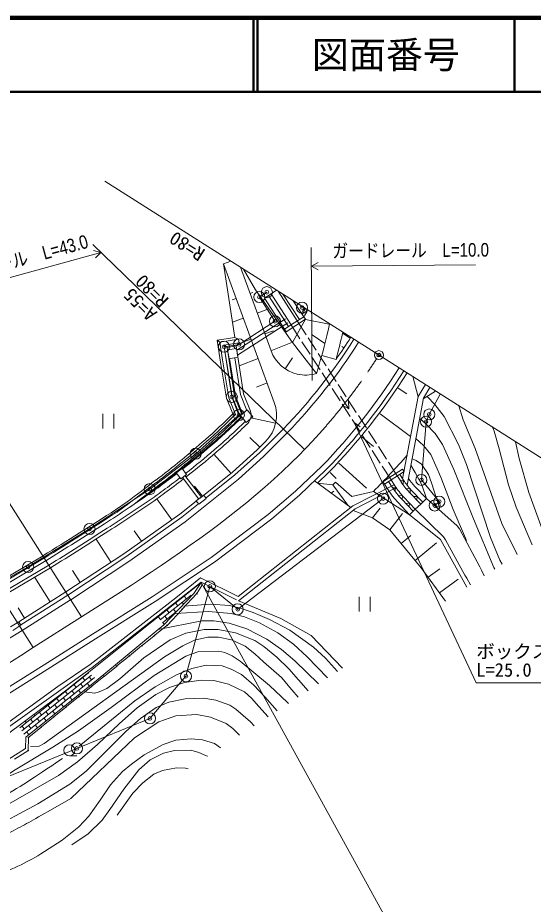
# Model space of a CAD drawing. Units: millimetres, scale not verified. Extents: x 40000 to 680000, y 20000 to 380000.
# Drawn here: x 476862 to 546541, y 260112 to 380000 of the extents above; entities that cross this region are included whole.
import ezdxf
from ezdxf.enums import TextEntityAlignment as Align

# ---------------------------------------------------------------- set-up
doc = ezdxf.new("R2010")
doc.units = ezdxf.units.MM
doc.header["$LTSCALE"] = 1000
doc.header["$PDMODE"] = 32
doc.header["$PDSIZE"] = 500
doc.linetypes.add('CHAIN', pattern=[18.5, 12, -1.5, 3.5, -1.5])
for name, color, linetype, lineweight in [('M-BGD', 7, 'Continuous', 13), ('M-BMK', 2, 'CHAIN', 13), ('M-BMK-ROW', 30, 'Continuous', 13), ('M-STR-HTXT', 7, 'Continuous', 13), ('M-STR-STRC', 7, 'Continuous', 13), ('M-TTL', 2, 'Continuous', 140), ('M-TTL-LINE', 7, 'Continuous', 50), ('M-TTL-TXT', 7, 'Continuous', 13)]:
    doc.layers.add(name, color=color, linetype=linetype, lineweight=lineweight)
doc.layers.add('M-OTRS', color=6, linetype='Continuous')
doc.styles.add('ＭＳ ゴシック', font='')
doc.styles.add('ＭＳ Ｐゴシック', font='')
doc.styles.get('ＭＳ ゴシック').set_extended_font_data('MS Gothic')
doc.styles.get('ＭＳ Ｐゴシック').set_extended_font_data('MS PGothic')

msp = doc.modelspace()

# ---------------------------------------------------------------- linework, layer by layer
at = {"layer": 'M-BGD'}
for p, q in [((560123, 312517), (488629, 357891)), ((504660, 346712), (505664, 347080)), ((504660, 346712), (511529, 327969)), ((504660, 346712), (506204, 336766)), ((506955, 346260), (511098, 334957)), ((509014, 343208), (507364, 346001)), ((509014, 343208), (514006, 336089)), ((511098, 342657), (511859, 343148)), ((512048, 343029), (514648, 338997)), ((506378, 342025), (505855, 341833)), ((508255, 342713), (508633, 342852)), ((511098, 342657), (510206, 342082)), ((510206, 342082), (512904, 337872)), ((510777, 342450), (513475, 338240)), ((511098, 342657), (513807, 338455)), ((512694, 342619), (514948, 339190)), ((514087, 341734), (515518, 339558)), ((509227, 340061), (510816, 340643)), ((515600, 340742), (515612, 340766)), ((515735, 340677), (515740, 340685)), ((507350, 339373), (505883, 338835)), ((506457, 335023), (513063, 339284)), ((514228, 338726), (515518, 339558)), ((515735, 339222), (515518, 339558)), ((506559, 334375), (513352, 338756)), ((512904, 337872), (514228, 338726)), ((513121, 337536), (514444, 338389)), ((513807, 338455), (515012, 336587)), ((515735, 339222), (514006, 336089)), ((514444, 338389), (515735, 339222)), ((514648, 338997), (515853, 337129)), ((518975, 338538), (515772, 339212)), ((518800, 337703), (518993, 338621)), ((510264, 337233), (511413, 337654)), ((512904, 337872), (513121, 337536)), ((513121, 337536), (513032, 337478)), ((516679, 337109), (518379, 335944)), ((520757, 337291), (520796, 337476)), ((521804, 336669), (520766, 337331)), ((506204, 336766), (503823, 336393)), ((503823, 336393), (504240, 333706)), ((504165, 336143), (503823, 336393)), ((506694, 336539), (504165, 336143)), ((504165, 336143), (504536, 333752)), ((506771, 336045), (504736, 335726)), ((504736, 335726), (505030, 333829)), ((504736, 335726), (505147, 335426)), ((506204, 336766), (506694, 336539)), ((506771, 336045), (506382, 335620)), ((506694, 336539), (506771, 336045)), ((508386, 336545), (507274, 336137)), ((511093, 334971), (513983, 336122)), ((514006, 336089), (517234, 331890)), ((515283, 336166), (516367, 334486)), ((516124, 336708), (517207, 335028)), ((522302, 336521), (522302, 336521)), ((522935, 336119), (522935, 336119)), ((506382, 335620), (505147, 335426)), ((505147, 335426), (506171, 328832)), ((506420, 335261), (505234, 335076)), ((505234, 335076), (505420, 333890)), ((506382, 335620), (507385, 329157)), ((506420, 335261), (506605, 334076)), ((517478, 334607), (518562, 332927)), ((520941, 335346), (520680, 335521)), ((504241, 333700), (505087, 328533)), ((504537, 333748), (505378, 328614)), ((505030, 333829), (505863, 328749)), ((506605, 334076), (505420, 333890)), ((505500, 333903), (506282, 328862)), ((506211, 334014), (506982, 329049)), ((509344, 333930), (506801, 332918)), ((512992, 332535), (513991, 334013)), ((516638, 334066), (517722, 332385)), ((517954, 334333), (519882, 333800)), ((518833, 332507), (519917, 330826)), ((528423, 332636), (528423, 332636)), ((529056, 332234), (529056, 332234)), ((517993, 331965), (519077, 330284)), ((530260, 331470), (530970, 328739)), ((510562, 330607), (509116, 330032)), ((519348, 329864), (520432, 328183)), ((520188, 330406), (521272, 328725)), ((528300, 329904), (529458, 329133)), ((531955, 330394), (530996, 328784)), ((532581, 329997), (531714, 328542)), ((505931, 326431), (505087, 328533)), ((506283, 326360), (505378, 328614)), ((506869, 326241), (505863, 328749)), ((506171, 328832), (507134, 326343)), ((506282, 328862), (507228, 326420)), ((506982, 329049), (507814, 326900)), ((507385, 329157), (508303, 326787)), ((520508, 328821), (521632, 327129)), ((528888, 317647), (530996, 328784)), ((529489, 316788), (531714, 328542)), ((533337, 329517), (531667, 328463)), ((520703, 327763), (521787, 326082)), ((521632, 327129), (520717, 327602)), ((521543, 328305), (522627, 326624)), ((521632, 327129), (521550, 328155)), ((488358, 326431), (488358, 324431)), ((489858, 324431), (489858, 326431)), ((505931, 326431), (506283, 326360)), ((506980, 326217), (506869, 326241)), ((507883, 326957), (506955, 326197)), ((506955, 326197), (507715, 325268)), ((507883, 326957), (508643, 326028)), ((522898, 326204), (523982, 324523)), ((525848, 326417), (529970, 323361)), ((508643, 326028), (507715, 325268)), ((511718, 325178), (508362, 325914)), ((522058, 325662), (523142, 323981)), ((512766, 324412), (512771, 324418)), ((513306, 323891), (513311, 323896)), ((524253, 324103), (525337, 322422)), ((509575, 321915), (508251, 323233)), ((523411, 323288), (524967, 322017)), ((523413, 323561), (524497, 321880)), ((524768, 321460), (525852, 319779)), ((525608, 322002), (526692, 320321)), ((505712, 318384), (503372, 320967)), ((498289, 318442), (499085, 319047)), ((499690, 318252), (499085, 319047)), ((517978, 319372), (517983, 319378)), ((520267, 319752), (524015, 316392)), ((526123, 319359), (527327, 317491)), ((526963, 319901), (528168, 318033)), ((528854, 318952), (527531, 318098)), ((528854, 318952), (529071, 318615)), ((530568, 318487), (530003, 319503)), ((498895, 317646), (498289, 318442)), ((498895, 317646), (499690, 318252)), ((501328, 314916), (499119, 317817)), ((501678, 315183), (499469, 318084)), ((517379, 317076), (518862, 318489)), ((518517, 318851), (518523, 318857)), ((519911, 317694), (519079, 318509)), ((527531, 318098), (526207, 317244)), ((529071, 318615), (526424, 316908)), ((528168, 318033), (528665, 317262)), ((528501, 318247), (528998, 317477)), ((531485, 316850), (530568, 318487)), ((501818, 315301), (500743, 316649)), ((521905, 313770), (516969, 317376)), ((517379, 317076), (519431, 316811)), ((519431, 316811), (519812, 317179)), ((521496, 314068), (519431, 316811)), ((519812, 317179), (522013, 315248)), ((527660, 316808), (522172, 313981)), ((526207, 317244), (526424, 316908)), ((526424, 316908), (526921, 316138)), ((526995, 317276), (527492, 316506)), ((527280, 317460), (527350, 317456)), ((527327, 317491), (527824, 316720)), ((527889, 315932), (527928, 316571)), ((528587, 317382), (529079, 317353)), ((528947, 316858), (528985, 317497)), ((532101, 314971), (530550, 316598)), ((532101, 314971), (531485, 316850)), ((502020, 315443), (500986, 314656)), ((502353, 315005), (502020, 315443)), ((519601, 315966), (519232, 315722)), ((524934, 315943), (522013, 315248)), ((527970, 316416), (522482, 313588)), ((524934, 315943), (529821, 312798)), ((527532, 316444), (528030, 316414)), ((528312, 315395), (528867, 315362)), ((528825, 314826), (528858, 315379)), ((529346, 316335), (529899, 316302)), ((531323, 314229), (529772, 315856)), ((529882, 315741), (529915, 316296)), ((531609, 314503), (530059, 316129)), ((491647, 314530), (490085, 313452)), ((495668, 314932), (497668, 312093)), ((501319, 314218), (500986, 314656)), ((502353, 315005), (501319, 314218)), ((529821, 312798), (528270, 314424)), ((530312, 313266), (528762, 314893)), ((530599, 313539), (529048, 315166)), ((529294, 314335), (529874, 314300)), ((529768, 313837), (529800, 314377)), ((530326, 315275), (530906, 315241)), ((530599, 313539), (531323, 314229)), ((530824, 314752), (530857, 315292)), ((531323, 314229), (532101, 314971)), ((532101, 314971), (536255, 311285)), ((506641, 301733), (522172, 313981)), ((522482, 313588), (506702, 301145)), ((524801, 312383), (525840, 313666)), ((527141, 310760), (528875, 312969)), ((530599, 313539), (529821, 312798)), ((530306, 313273), (530319, 313272)), ((530599, 313539), (534391, 309793)), ((492580, 310633), (493580, 309214)), ((536255, 311285), (536558, 310897)), ((536558, 310897), (539319, 305740)), ((487473, 309508), (489492, 306334)), ((528668, 308904), (530000, 310000)), ((534391, 309793), (534685, 309394)), ((534685, 309394), (537294, 304625)), ((530569, 306594), (533466, 308979)), ((480296, 307253), (473610, 303277)), ((480480, 306944), (473794, 302968)), ((480692, 306587), (474163, 302704)), ((481060, 305968), (474527, 302083)), ((539319, 305740), (539541, 305292)), ((481272, 305611), (474416, 301534)), ((484271, 305226), (485288, 303629)), ((532314, 304326), (533897, 305481)), ((537294, 304625), (537543, 304192)), ((539541, 305292), (539902, 304505)), ((479184, 304285), (481258, 301019)), ((501644, 303651), (486935, 292152)), ((491665, 295651), (501673, 303637)), ((498233, 301555), (501584, 304239)), ((501673, 303637), (500673, 302118)), ((501584, 304239), (506641, 301733)), ((506419, 301285), (501644, 303651)), ((533852, 302220), (536411, 304087)), ((537543, 304192), (538071, 303311)), ((476996, 298313), (483346, 302345)), ((500673, 302118), (496607, 297898)), ((501735, 303222), (501083, 302154)), ((477267, 297892), (483614, 301923)), ((483614, 301923), (483621, 301927)), ((484016, 301290), (484023, 301294)), ((486635, 292553), (498233, 301555)), ((500293, 301895), (496118, 298564)), ((501022, 302075), (499089, 300007)), ((499094, 300939), (499295, 300688)), ((499369, 301798), (499681, 301407)), ((500267, 301875), (500345, 301778)), ((523011, 301697), (523011, 299697)), ((524511, 299697), (524511, 301697)), ((477793, 298819), (476906, 300216)), ((497024, 299927), (497336, 299536)), ((499021, 299934), (497087, 297866)), ((497922, 300004), (498234, 299613)), ((498196, 300862), (498508, 300472)), ((495851, 298991), (496163, 298600)), ((498342, 299699), (496414, 298161)), ((496750, 299068), (497061, 298677)), ((497648, 299145), (497720, 299054)), ((475896, 297620), (476990, 298322)), ((476194, 297157), (477287, 297860)), ((477287, 297860), (476990, 298322)), ((496607, 297898), (487726, 290550)), ((497014, 297798), (495388, 296483)), ((496475, 298210), (496671, 297965)), ((486965, 296647), (486971, 296651)), ((495310, 296421), (493684, 295106)), ((480832, 291864), (487367, 296014)), ((483313, 288960), (491665, 295651)), ((487367, 296014), (487373, 296018)), ((493606, 295043), (491980, 293728)), ((482292, 289550), (486635, 292553)), ((491903, 293666), (490277, 292351)), ((486935, 292152), (473147, 282334)), ((486427, 291431), (477129, 283982)), ((490199, 292288), (488573, 290974)), ((486822, 291107), (477400, 283558)), ((487217, 290782), (477670, 283134)), ((487726, 290550), (477941, 282711)), ((485030, 290335), (485042, 290321)), ((485627, 290790), (485940, 290400)), ((486201, 291273), (486212, 291259)), ((486525, 290869), (486838, 290478)), ((488495, 290911), (486869, 289596)), ((472863, 282746), (482292, 289550)), ((473718, 281817), (483313, 288960)), ((483859, 289398), (483871, 289383)), ((484184, 288993), (484496, 288603)), ((484456, 289852), (484769, 289462)), ((485082, 289072), (485394, 288681)), ((486791, 289533), (485165, 288219)), ((485354, 289931), (485667, 289541)), ((486252, 290010), (486565, 289619)), ((482115, 287976), (482428, 287586)), ((482671, 288482), (482700, 288445)), ((483013, 288055), (483326, 287665)), ((483286, 288914), (483598, 288524)), ((485088, 288156), (483462, 286841)), ((483911, 288134), (484224, 287744)), ((480263, 286689), (480359, 286570)), ((480944, 287039), (481257, 286648)), ((481467, 287586), (481530, 287508)), ((483384, 286778), (481758, 285464)), ((481842, 287117), (482155, 286727)), ((482740, 287196), (483053, 286806)), ((479059, 285793), (479188, 285632)), ((479774, 286101), (480086, 285711)), ((481680, 285401), (480054, 284086)), ((480672, 286179), (480984, 285789)), ((481570, 286258), (481882, 285868)), ((477432, 284225), (477745, 283835)), ((477855, 284897), (478018, 284694)), ((478330, 284304), (478643, 283914)), ((478603, 285163), (478916, 284773)), ((479228, 284382), (479541, 283992)), ((479501, 285242), (479814, 284851)), ((480399, 285320), (480712, 284930)), ((505939, 283884), (505046, 284576)), ((478058, 283445), (478370, 283054)), ((479976, 284023), (478350, 282709)), ((506856, 282964), (505895, 283929)), ((477941, 282711), (477920, 281155)), ((478310, 282627), (478276, 280960)), ((477920, 281155), (466564, 274030)), ((478233, 280883), (476426, 279741)), ((483839, 280171), (484839, 280171))]:
    msp.add_line(p, q, dxfattribs=at)
for points in [[(542359, 306106), (542041, 306635), (540756, 309705), (537511, 319589), (536436, 322300), (534480, 326064), (533246, 327685), (532188, 328792)], [(538702, 321745), (537052, 325630), (536487, 327518)], [(531197, 325812), (532038, 325087), (533264, 323763), (534277, 322285), (535823, 318905), (538475, 312229), (541233, 305647), (541339, 305441)], [(502314, 315057), (506224, 318173), (509588, 321219), (512766, 324412)], [(546379, 308727), (545865, 309961), (544246, 313820), (543188, 316818), (541954, 321698), (541268, 324076), (541048, 324623)], [(501503, 315049), (505900, 318554), (509242, 321581), (510378, 322721)], [(530681, 323088), (531694, 322166), (532686, 320941), (534057, 317881), (535702, 313502), (537530, 309285)], [(544148, 322656), (544624, 320402), (545940, 315798), (548090, 309842)], [(544378, 307422), (542272, 311592), (538702, 321745)], [(533825, 313873), (532802, 317107), (532372, 318219), (531435, 319627), (530710, 320138), (530162, 320343)], [(487373, 296018), (495438, 301048), (503442, 306376), (511209, 312239), (514937, 315440), (518517, 318851)], [(483345, 302344), (491180, 307523), (498754, 312859), (500994, 314644)], [(483621, 301927), (491462, 307110), (499054, 312459), (501297, 314246)], [(534672, 301095), (531373, 305617), (527141, 310760), (524801, 312383), (522197, 313364)], [(529821, 312798), (533986, 309427), (537563, 302980)], [(506702, 301145), (512432, 298776), (516501, 296468), (520764, 292030)], [(518751, 290718), (515995, 293571), (514120, 295301), (512002, 296816), (509535, 298157), (507492, 298992), (505706, 299443), (502658, 299726), (498186, 299427)], [(520071, 291579), (518466, 293387), (516842, 294865), (513628, 297172), (510901, 298623), (508669, 299561), (506915, 300177), (505475, 300529), (502895, 300683), (499333, 300447)], [(517517, 289913), (514308, 293024), (512522, 294562), (510528, 295983), (507805, 297369), (505455, 298135), (503358, 298447), (501761, 298441), (495853, 297274)], [(514745, 288107), (513896, 289128), (512518, 290757), (510091, 292880), (508906, 294001), (507600, 295014), (505745, 295880), (503996, 296229), (502551, 296250), (500763, 295818), (499179, 295078), (496715, 293570), (480440, 281843), (479742, 281482), (478579, 281463)], [(516100, 288990), (513497, 291964), (511892, 293528), (510136, 294956), (508911, 295770), (506284, 296833), (503950, 297275), (502051, 297273), (499568, 296781), (497457, 295871), (493902, 293450), (490674, 290585), (488899, 289295), (487872, 288846), (487272, 288680), (485839, 288842)], [(513439, 287256), (513325, 287399), (510873, 289704), (506948, 293010), (505847, 293730), (504865, 294148), (504035, 294349), (501222, 294229), (499562, 293652), (495304, 291028), (489473, 286736), (485076, 283581), (481600, 281378), (476300, 278170), (471165, 274699), (469975, 274281), (469233, 274275), (468088, 274986)], [(447761, 272766), (456413, 277058), (464758, 281780), (480832, 291864)], [(511942, 286280), (510277, 288157), (508782, 289749), (507097, 291174), (505710, 291911), (504505, 292335), (502338, 292436), (500413, 292004), (498312, 291158), (495430, 289510), (492705, 287608), (485167, 281489)], [(510690, 285464), (509430, 286862), (508468, 287977), (507526, 288839), (505337, 289883), (503381, 290388), (501672, 290433), (499386, 290101), (497396, 289436), (495547, 288460), (492994, 286670), (490639, 284580), (487664, 281736), (484934, 279381), (482370, 277527), (472501, 271893), (456751, 264500), (450653, 262197), (446426, 261745), (443474, 259832)], [(508802, 284233), (508313, 284785), (506351, 286506), (505513, 287052), (503653, 287710), (502028, 287965), (499500, 287907), (497263, 287444), (495588, 286731), (493455, 285232), (491473, 283487), (486117, 278123), (483896, 276342), (479581, 273708), (472818, 270083), (465555, 267759), (460034, 265163), (459105, 264343)], [(505046, 284576), (502928, 285437), (501069, 285756), (498238, 285580), (495947, 284796), (492645, 282626), (484055, 274432), (480957, 272665)], [(504280, 281285), (503461, 281837), (501830, 282358), (500299, 282493), (498223, 282307), (496498, 281727), (493946, 280318), (492216, 279054), (491005, 278048), (489395, 276266), (487983, 274185), (486450, 272010), (485129, 270593), (482883, 268763), (480490, 267251)], [(502514, 280135), (502483, 280154), (501354, 280646), (500243, 280950), (498039, 280908), (496586, 280556), (494754, 279637), (493248, 278273), (491209, 275676), (489297, 272934), (488255, 271507), (486368, 269655), (484157, 268169)], [(499897, 278429), (499557, 278509), (498301, 278547), (496425, 278214), (495257, 277693), (493757, 276552), (492415, 275158), (490289, 272166)]]:
    msp.add_lwpolyline(points, dxfattribs=at)
for centre, radius in [((525679, 334377), 600), ((501057, 302111), 50), ((501761, 303265), 50), ((499055, 299970), 50), ((497053, 297829), 50), ((495349, 296452), 50), ((493645, 295075), 50), ((491941, 293697), 50), ((490238, 292320), 50), ((488534, 290942), 50), ((486830, 289565), 50), ((485126, 288187), 50), ((483423, 286810), 50), ((481719, 285432), 50), ((480015, 284055), 50), ((478311, 282677), 50), ((478275, 280910), 50), ((483838, 280921), 750)]:
    msp.add_circle(centre, radius, dxfattribs=at)
for centre, radius, start, end in [((454611, 371035), 68102, 332.88704, 333.58823), ((454611, 371035), 68252, 332.81566, 333.58823), ((454611, 371035), 68602, 332.6501, 333.56493), ((447105, 353896), 73500, 342.57847, 347.29209), ((447105, 353896), 75500, 344.56405, 347.29209), ((458134, 377245), 76000, 315.96476, 327.59849), ((458134, 377245), 75500, 324.87045, 327.59849), ((515793, 336678), 5000, 200.12754, 256.59919), ((458134, 377245), 84000, 315.96476, 327.59849), ((515793, 336678), 5000, 256.59919, 286.7509), ((458134, 377245), 84500, 315.96476, 327.59849), ((506834, 326249), 5000, 315.13024, 20.12754), ((448760, 383553), 80816, 311.4133, 315.02443), ((448760, 383553), 81116, 311.4133, 315.16434), ((448760, 383553), 81616, 311.4133, 315.39556), ((506834, 326249), 1564, 315.13024, 20.12754), ((449562, 384411), 81940, 310.58884, 314.58012), ((449562, 384411), 82056, 310.58884, 314.5727), ((449562, 384411), 82776, 310.58884, 314.52673), ((449562, 384411), 83190, 310.58884, 314.56882), ((424569, 410980), 117388, 307.18187, 311.41331), ((424569, 410980), 117688, 307.18187, 311.41331), ((424569, 410980), 118188, 307.18187, 311.41331), ((425768, 412183), 118512, 306.35742, 310.58886), ((425768, 412183), 118627, 308.20908, 310.58886), ((425768, 412183), 119347, 308.20349, 310.58886), ((425768, 412183), 119762, 308.06736, 310.58886), ((460282, 380476), 91348, 315.05304, 319.26281), ((425768, 412183), 118627, 306.35742, 307.72605), ((425768, 412183), 119347, 306.35742, 307.72337), ((536648, 322411), 8425, 213.97496, 223.62951), ((370543, 477102), 203021, 306.14153, 308.04436), ((370543, 477102), 202721, 306.68338, 308.04436), ((370543, 477102), 203521, 306.67219, 308.04436), ((375181, 480905), 203845, 305.97829, 306.35743), ((375181, 480905), 203960, 305.97772, 306.35743), ((425768, 412183), 119762, 306.35742, 307.85684), ((536648, 322411), 10896, 212.81856, 223.62951), ((536648, 322411), 10500, 212.81856, 223.62951), ((536648, 322411), 9500, 212.81856, 223.62951), ((536648, 322411), 9104, 212.81856, 223.62951), ((378234, 483698), 204468, 302.65936, 304.8208), ((378234, 483698), 204353, 304.4894, 304.82023), ((375181, 480905), 204680, 305.97213, 306.35743), ((375181, 480905), 205095, 305.97213, 306.35743), ((536648, 322411), 11575, 212.81856, 223.62951), ((378234, 483698), 205188, 302.65936, 304.82637), ((378234, 483698), 205603, 302.65936, 304.82637), ((147986, 842906), 630360, 301.81152, 302.868), ((147986, 842906), 630720, 301.81152, 302.868), ((147986, 842906), 631135, 301.81152, 302.65937), ((147986, 842906), 631855, 301.81152, 302.65937), ((147986, 842906), 632270, 301.81152, 302.65937)]:
    msp.add_arc(centre, radius, start, end, dxfattribs=at)
for points, knots in [([(482902, 279828), (478679, 277005), (477514, 276101), (473817, 274134), (472346, 273351), (471552, 272839), (470009, 272209), (468588, 271630), (467683, 271582), (466293, 270932), (464771, 270220), (464190, 269354), (462732, 268519), (458688, 266203), (456205, 265181), (451710, 263954), (450877, 263727), (450362, 264087), (449500, 264027), (447695, 263901), (446621, 263998), (444909, 263412), (442919, 262730), (442144, 261971), (440415, 260442)], [0, 0, 0, 0, 1, 1, 1, 2, 2, 2, 3, 3, 3, 4, 4, 4, 5, 5, 5, 6, 6, 6, 7, 7, 7, 8, 8, 8, 8]), ([(480957, 272665), (478360, 271185), (477665, 270764), (475489, 269670), (474103, 268973), (473354, 268514), (471909, 267949), (470311, 267323), (468968, 268065), (467618, 267006), (467129, 266622), (466874, 266421), (466495, 265879)], [0, 0, 0, 0, 1, 1, 1, 2, 2, 2, 3, 3, 3, 4, 4, 4, 4]), ([(480490, 267251), (479064, 266343), (478584, 266096), (477307, 265460), (474990, 264307), (474007, 264107), (471068, 263234)], [0, 0, 0, 0, 1, 1, 1, 2, 2, 2, 2])]:
    msp.add_open_spline(points, degree=3, knots=knots, dxfattribs=at)
at = {"layer": 'M-BMK'}
msp.add_line((478955, 294818), (485491, 298969), dxfattribs=at)
for points in [[(485491, 298969), (486841, 299827), (488191, 300686), (489539, 301547), (490885, 302412), (492229, 303281), (493568, 304156), (494903, 305038), (496233, 305928), (497557, 306826), (498873, 307735), (500183, 308655), (501483, 309587), (502774, 310532), (504055, 311491), (505324, 312466), (506580, 313456), (507823, 314464), (509052, 315489), (510264, 316533), (511460, 317596), (512638, 318679), (513796, 319783), (514933, 320908), (515642, 321632)], [(478955, 294818), (477233, 293725), (475511, 292633), (473786, 291545), (472059, 290460), (470327, 289382), (468592, 288311), (466851, 287248), (465103, 286196), (463349, 285156), (461586, 284130), (459815, 283118), (458035, 282123), (456245, 281146), (454444, 280189), (452631, 279253), (450807, 278341), (448971, 277454), (447122, 276593), (446229, 276189)]]:
    msp.add_lwpolyline(points, dxfattribs=at)
msp.add_arc((458134, 377245), 80000, 315.95937, 327.16904, dxfattribs=at)
at = {"layer": 'M-BMK-ROW'}
for p, q in [((510530, 342883), (509517, 342229)), ((509517, 342229), (511621, 338946)), ((515112, 341083), (515298, 340802)), ((515358, 340927), (515298, 340802)), ((506774, 335820), (511621, 338946)), ((506774, 335820), (504745, 335503)), ((504745, 335503), (505797, 328729)), ((505797, 328729), (506751, 326264)), ((500912, 321036), (506751, 326264)), ((531418, 317502), (532045, 325373)), ((494706, 316253), (500912, 321036)), ((533845, 314567), (531418, 317502)), ((486566, 310866), (494706, 316253)), ((533215, 314038), (533845, 314567)), ((478268, 305725), (486566, 310866)), ((478268, 305725), (473955, 303307))]:
    msp.add_line(p, q, dxfattribs=at)
for points in [[(532045, 325373), (532482, 326351), (533971, 329115)], [(433661, 265926), (435904, 265922), (443270, 265607), (449690, 266268), (456377, 269124), (456755, 268570), (463275, 271814), (468550, 275039), (468877, 274547), (469803, 275485), (469358, 276018), (474233, 279156), (475265, 277251), (484863, 281189), (494734, 285243), (499601, 290946), (502826, 303105), (506596, 300010), (526244, 314970)]]:
    msp.add_lwpolyline(points, dxfattribs=at)
for centre in [(509517, 342229), (510530, 342883), (515298, 340802), (511621, 338946), (504745, 335503), (506774, 335820), (505797, 328729), (506751, 326264), (532045, 325373), (532482, 326351), (500912, 321036), (531418, 317502), (494706, 316253), (526244, 314970), (533845, 314567), (533215, 314038), (486566, 310866), (478268, 305725), (502826, 303105), (506596, 300010), (499601, 290946), (494734, 285243), (484863, 281189)]:
    msp.add_circle(centre, 750, dxfattribs=at)
for p in [(510530, 342883), (509517, 342229), (515298, 340802), (511621, 338946), (504745, 335503), (506774, 335820), (505797, 328729), (506751, 326264), (532482, 326351), (532045, 325373), (500912, 321036), (531418, 317502), (494706, 316253), (526244, 314970), (533215, 314038), (533845, 314567), (486566, 310866), (478268, 305725), (502826, 303105), (506596, 300010), (499601, 290946), (494734, 285243), (484863, 281189)]:
    msp.add_point(p, dxfattribs=at)
at = {"layer": 'M-OTRS'}
msp.add_point((525679, 334377), dxfattribs=at)
at = {"layer": 'M-STR-HTXT'}
for p, q in [((515642, 321632), (487016, 349315)), ((516678, 330948), (516542, 348915)), ((465527, 341995), (488100, 348267)), ((488100, 348267), (487099, 348507)), ((488100, 348267), (487366, 347544)), ((516561, 346413), (517457, 346919)), ((538742, 346566), (516561, 346413)), ((516561, 346413), (517464, 345919)), ((485491, 298969), (468096, 326359)), ((522313, 325266), (523148, 324664)), ((478955, 294818), (460775, 323445)), ((501673, 303637), (528750, 254422))]:
    msp.add_line(p, q, dxfattribs=at)
msp.add_lwpolyline([(522313, 325266), (538840, 290038), (562684, 290038)], dxfattribs=at)
at = {"layer": 'M-STR-STRC'}
for p, q in [((477481, 297140), (484016, 301290)), ((480430, 292497), (486965, 296647))]:
    msp.add_line(p, q, dxfattribs=at)
for points in [[(484023, 301294), (491873, 306483), (499493, 311850), (506706, 317599), (510097, 320669), (513306, 323891)], [(486971, 296651), (495027, 301675), (503003, 306984), (510727, 312814), (514427, 315990), (517978, 319372)], [(445003, 278927), (453328, 282921), (461474, 287390), (477481, 297140)], [(447455, 273451), (456063, 277722), (464379, 282427), (480430, 292497)]]:
    msp.add_lwpolyline(points, dxfattribs=at)
for radius in [76750, 83250]:
    msp.add_arc((458134, 377245), radius, 315.96476, 327.59849, dxfattribs=at)
at = {"layer": 'M-TTL'}
msp.add_line((680000, 380000), (40000, 380000), dxfattribs=at)
at = {"layer": 'M-TTL-LINE'}
for p, q in [((508747, 380000), (508747, 370000)), ((509247, 380000), (509247, 370000)), ((543997, 380000), (543997, 370000)), ((40000, 370000), (680000, 370000))]:
    msp.add_line(p, q, dxfattribs=at)

# ---------------------------------------------------------------- texts
at = {"layer": 'M-STR-HTXT', "style": 'ＭＳ Ｐゴシック', "width": 0.85}
for s, rotation, p in [('ガードレール\u3000L=43.0', 15.252, (466263, 342827)), ('ガードレール\u3000L=10.0', 0.432, (519400, 346998))]:
    msp.add_text(s, height=1833, rotation=rotation, dxfattribs=at).set_placement(p, align=Align.BOTTOM_LEFT)
at = {"layer": 'M-STR-HTXT', "style": 'ＭＳ ゴシック'}
for s, rotation, p in [('R=80', 147.598, (502636, 349002)), ('R=80', 135.586, (497793, 342344)), ('A=55', 135.586, (496217, 340530))]:
    msp.add_text(s, height=1833, rotation=rotation, dxfattribs=at).set_placement(p, align=Align.BOTTOM_LEFT)
for s, p in [('ボックスカルバート', (538840, 292838)), ('L=25.0 B1000 H1200', (538840, 290338))]:
    msp.add_text(s, height=1833, dxfattribs=at).set_placement(p, align=Align.BOTTOM_LEFT)
at = {"layer": 'M-TTL-TXT', "style": 'ＭＳ ゴシック'}
msp.add_text('図面番号', height=3666, dxfattribs=at).set_placement((526622, 375000), align=Align.MIDDLE_CENTER)

doc.saveas('drawing.dxf')
